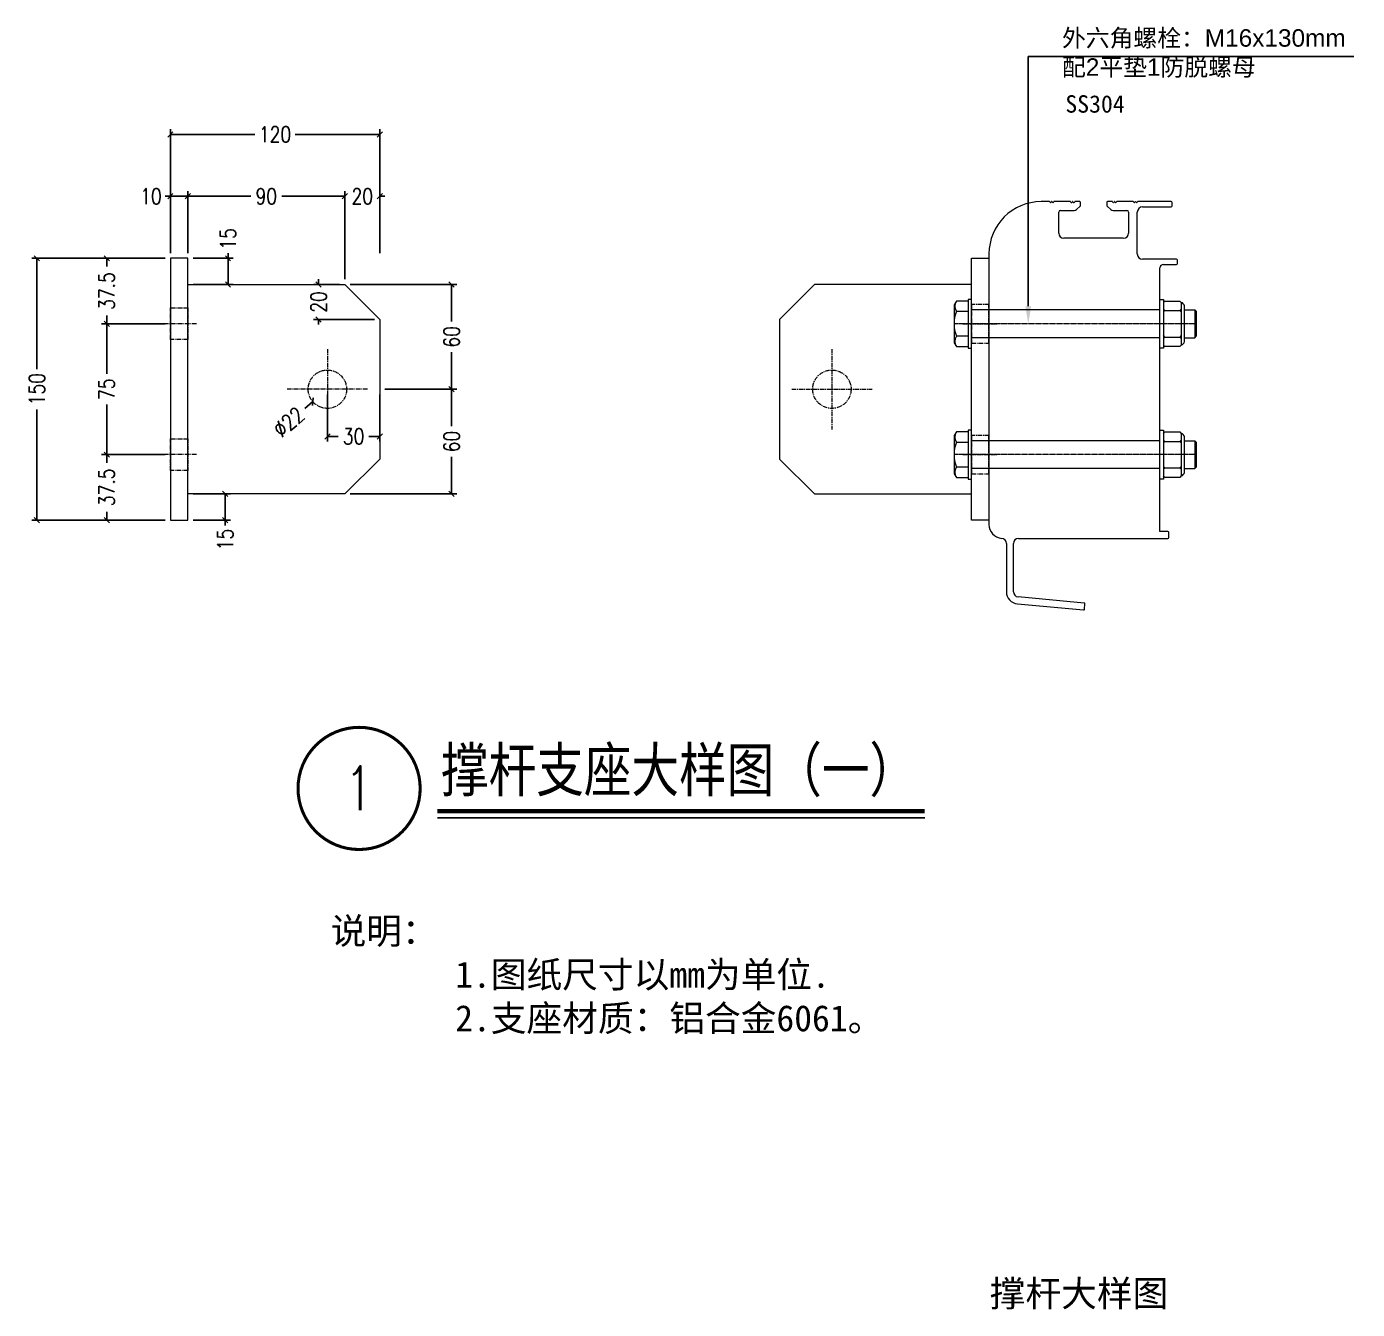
# Model space of a CAD drawing. Header units: millimetres. Extents: x 11827 to 862553, y 15071 to 134256.
# Drawn here: x 854860 to 855623, y 99327 to 100062 of the extents above; entities that cross this region are included whole.
import ezdxf
from ezdxf import colors
from ezdxf.entities.mleader import LeaderData, LeaderLine
from ezdxf.enums import TextEntityAlignment as Align
from ezdxf.math import Vec2, Vec3

# ---------------------------------------------------------------- set-up
doc = ezdxf.new("R2010")
doc.units = ezdxf.units.MM
doc.set_wipeout_variables(frame=1)
doc.linetypes.add('CENTER', pattern=[2, 1.25, -0.25, 0.25, -0.25])
doc.layers.add('00打印图框', color=255, linetype='Continuous')
for name, color, linetype, lineweight in [('PO', 252, 'Continuous', 18), ('主梁', 51, 'Continuous', 9), ('图框', 7, 'Continuous', 13), ('型材', 7, 'Continuous', 15), ('结构', 52, 'Continuous', 18)]:
    doc.layers.add(name, color=color, linetype=linetype, lineweight=lineweight)
doc.styles.add('Arial', font='')
doc.styles.add('HZTXT', font='txtw.shx', dxfattribs={"width": 0.8, "bigfont": 'hztxtw.shx'})
doc.styles.get("Standard").update_dxf_attribs({"font": 'arial.ttf'})
doc.styles.add('STANDARD0', font='')
doc.styles.add('工程字体', font='', dxfattribs={"width": 0.8})
doc.styles.get('Arial').set_extended_font_data('STXihei')
doc.styles.get('STANDARD0').set_extended_font_data('STXihei')
doc.styles.get('工程字体').set_extended_font_data('SimSun')
doc.dimstyles.new('DIM-3', dxfattribs={"dimscale": 3, "dimtxt": 3, "dimasz": 1, "dimexe": 1, "dimexo": 1, "dimgap": 1, "dimtad": 0, "dimdec": 1, "dimrnd": 0.0005, "dimzin": 9, "dimdsep": 46, "dimtxsty": 'HZTXT', "dimblk": 'OBLIQUE', "dimcen": 0, "dimclrd": 9, "dimclre": 9, "dimclrt": 2, "dimazin": 2, "dimtfac": 1, "dimtdec": 1, "dimtofl": 0, "dimtmove": 0, "dimatfit": 3, "dimldrblk": 'OBLIQUE', "dimfxl": 1, "dimarcsym": 2})

# ---------------------------------------------------------------- blocks, each defined once
blk = doc.blocks.new('_Oblique')
at = {"color": 0, "linetype": 'ByBlock', "lineweight": -2}
blk.add_line((-0.5, -0.5), (0.5, 0.5), dxfattribs=at)
blk = doc.blocks.new('*D955')
at = {"color": 9, "lineweight": -2, "transparency": 16777216}
for p, q in [((854939.35, 99929.28), (854862.88, 99929.28)), ((854865.88, 99929.28), (854865.88, 99865.86)), ((854865.88, 99779.28), (854865.88, 99842.71)), ((854939.35, 99779.28), (854862.88, 99779.28))]:
    blk.add_line(p, q, dxfattribs=at)
at = {"layer": 'Defpoints', "color": 0, "transparency": 16777216}
for p in [(854942.35, 99929.28), (854865.88, 99779.28), (854942.35, 99779.28)]:
    blk.add_point(p, dxfattribs=at)
at = {"color": 9, "lineweight": -2, "transparency": 16777216, "xscale": 3, "yscale": 3, "zscale": 3}
for p, rotation in [((854865.88, 99929.28), 90), ((854865.88, 99779.28), 270)]:
    blk.add_blockref('_Oblique', p, dxfattribs=dict(at, rotation=rotation))
at = {"color": 2, "transparency": 16777216, "insert": (854865.88, 99854.28), "char_height": 9, "attachment_point": 5, "rotation": 90, "style": 'HZTXT'}
blk.add_mtext('150', dxfattribs=at)
blk = doc.blocks.new('*D956')
at = {"color": 9, "lineweight": -2, "transparency": 16777216}
for p, q in [((854939.35, 99929.28), (854902.91, 99929.28)), ((854905.91, 99929.28), (854905.91, 99924.51)), ((854905.91, 99891.78), (854905.91, 99896.56)), ((854939.35, 99891.78), (854902.91, 99891.78))]:
    blk.add_line(p, q, dxfattribs=at)
at = {"layer": 'Defpoints', "color": 0, "transparency": 16777216}
for p in [(854942.35, 99929.28), (854905.91, 99891.78), (854942.35, 99891.78)]:
    blk.add_point(p, dxfattribs=at)
at = {"color": 9, "lineweight": -2, "transparency": 16777216, "xscale": 3, "yscale": 3, "zscale": 3}
for p, rotation in [((854905.91, 99929.28), 90), ((854905.91, 99891.78), 270)]:
    blk.add_blockref('_Oblique', p, dxfattribs=dict(at, rotation=rotation))
at = {"color": 2, "transparency": 16777216, "insert": (854905.91, 99910.53), "char_height": 9, "attachment_point": 5, "rotation": 90, "style": 'HZTXT'}
blk.add_mtext('37.5', dxfattribs=at)
blk = doc.blocks.new('*D957')
at = {"color": 9, "lineweight": -2, "transparency": 16777216}
for p, q in [((854939.35, 99891.78), (854902.91, 99891.78)), ((854905.91, 99891.78), (854905.91, 99863.11)), ((854905.91, 99816.78), (854905.91, 99845.46)), ((854939.35, 99816.78), (854902.91, 99816.78))]:
    blk.add_line(p, q, dxfattribs=at)
at = {"layer": 'Defpoints', "color": 0, "transparency": 16777216}
for p in [(854942.35, 99891.78), (854905.91, 99816.78), (854942.35, 99816.78)]:
    blk.add_point(p, dxfattribs=at)
at = {"color": 9, "lineweight": -2, "transparency": 16777216, "xscale": 3, "yscale": 3, "zscale": 3}
for p, rotation in [((854905.91, 99891.78), 90), ((854905.91, 99816.78), 270)]:
    blk.add_blockref('_Oblique', p, dxfattribs=dict(at, rotation=rotation))
at = {"color": 2, "transparency": 16777216, "insert": (854905.91, 99854.28), "char_height": 9, "attachment_point": 5, "rotation": 90, "style": 'HZTXT'}
blk.add_mtext('75', dxfattribs=at)
blk = doc.blocks.new('*D958')
at = {"color": 9, "lineweight": -2, "transparency": 16777216}
for p, q in [((854939.35, 99816.78), (854902.91, 99816.78)), ((854905.91, 99816.78), (854905.91, 99812.01)), ((854939.35, 99779.28), (854902.91, 99779.28)), ((854905.91, 99779.28), (854905.91, 99784.06))]:
    blk.add_line(p, q, dxfattribs=at)
at = {"layer": 'Defpoints', "color": 0, "transparency": 16777216}
for p in [(854905.91, 99816.78), (854942.35, 99816.78), (854942.35, 99779.28)]:
    blk.add_point(p, dxfattribs=at)
at = {"color": 9, "lineweight": -2, "transparency": 16777216, "xscale": 3, "yscale": 3, "zscale": 3}
for p, rotation in [((854905.91, 99816.78), 90), ((854905.91, 99779.28), 270)]:
    blk.add_blockref('_Oblique', p, dxfattribs=dict(at, rotation=rotation))
at = {"color": 2, "transparency": 16777216, "insert": (854905.91, 99798.03), "char_height": 9, "attachment_point": 5, "rotation": 90, "style": 'HZTXT'}
blk.add_mtext('37.5', dxfattribs=at)
blk = doc.blocks.new('*D961')
at = {"color": 9, "lineweight": -2, "transparency": 16777216}
for p, q in [((855032.35, 99851.28), (855032.35, 99824.24)), ((855062.35, 99851.28), (855062.35, 99824.24)), ((855032.35, 99827.24), (855038.52, 99827.24)), ((855062.35, 99827.24), (855056.18, 99827.24))]:
    blk.add_line(p, q, dxfattribs=at)
at = {"layer": 'Defpoints', "color": 0, "transparency": 16777216}
for p in [(855032.35, 99854.28), (855062.35, 99854.28), (855062.35, 99827.24)]:
    blk.add_point(p, dxfattribs=at)
at = {"color": 9, "lineweight": -2, "transparency": 16777216, "xscale": 3, "yscale": 3, "zscale": 3, "rotation": 180}
blk.add_blockref('_Oblique', (855032.35, 99827.24), dxfattribs=at)
at = {"color": 9, "lineweight": -2, "transparency": 16777216, "xscale": 3, "yscale": 3, "zscale": 3}
blk.add_blockref('_Oblique', (855062.35, 99827.24), dxfattribs=at)
at = {"color": 2, "transparency": 16777216, "insert": (855047.35, 99827.24), "char_height": 9, "attachment_point": 5, "style": 'HZTXT'}
blk.add_mtext('30', dxfattribs=at)
blk = doc.blocks.new('*D962')
at = {"color": 9, "lineweight": -2, "transparency": 16777216}
for p, q in [((854952.35, 99932.28), (854952.35, 99967.86)), ((854952.35, 99964.86), (854988.52, 99964.86)), ((855042.35, 99964.86), (855006.18, 99964.86)), ((855042.35, 99917.28), (855042.35, 99967.86))]:
    blk.add_line(p, q, dxfattribs=at)
at = {"layer": 'Defpoints', "color": 0, "transparency": 16777216}
for p in [(855042.35, 99964.86), (854952.35, 99929.28), (855042.35, 99914.28)]:
    blk.add_point(p, dxfattribs=at)
at = {"color": 9, "lineweight": -2, "transparency": 16777216, "xscale": 3, "yscale": 3, "zscale": 3, "rotation": 180}
blk.add_blockref('_Oblique', (854952.35, 99964.86), dxfattribs=at)
at = {"color": 9, "lineweight": -2, "transparency": 16777216, "xscale": 3, "yscale": 3, "zscale": 3}
blk.add_blockref('_Oblique', (855042.35, 99964.86), dxfattribs=at)
at = {"color": 2, "transparency": 16777216, "insert": (854997.35, 99964.86), "char_height": 9, "attachment_point": 5, "style": 'HZTXT'}
blk.add_mtext('90', dxfattribs=at)
blk = doc.blocks.new('*D963')
at = {"color": 9, "lineweight": -2, "transparency": 16777216}
for p, q in [((855045.35, 99914.28), (855106.54, 99914.28)), ((855103.54, 99914.28), (855103.54, 99893.11)), ((855103.54, 99854.28), (855103.54, 99875.46)), ((855065.35, 99854.28), (855106.54, 99854.28))]:
    blk.add_line(p, q, dxfattribs=at)
at = {"layer": 'Defpoints', "color": 0, "transparency": 16777216}
for p in [(855042.35, 99914.28), (855103.54, 99914.28), (855062.35, 99854.28)]:
    blk.add_point(p, dxfattribs=at)
at = {"color": 9, "lineweight": -2, "transparency": 16777216, "xscale": 3, "yscale": 3, "zscale": 3}
for p, rotation in [((855103.54, 99914.28), 90), ((855103.54, 99854.28), 270)]:
    blk.add_blockref('_Oblique', p, dxfattribs=dict(at, rotation=rotation))
at = {"color": 2, "transparency": 16777216, "insert": (855103.54, 99884.28), "char_height": 9, "attachment_point": 5, "rotation": 90, "style": 'HZTXT'}
blk.add_mtext('60', dxfattribs=at)
blk = doc.blocks.new('*D964')
at = {"color": 9, "lineweight": -2, "transparency": 16777216}
for p, q in [((855065.35, 99854.28), (855106.54, 99854.28)), ((855103.54, 99854.28), (855103.54, 99833.11)), ((855103.54, 99794.28), (855103.54, 99815.46)), ((855045.35, 99794.28), (855106.54, 99794.28))]:
    blk.add_line(p, q, dxfattribs=at)
at = {"layer": 'Defpoints', "color": 0, "transparency": 16777216}
for p in [(855062.35, 99854.28), (855042.35, 99794.28), (855103.54, 99794.28)]:
    blk.add_point(p, dxfattribs=at)
at = {"color": 9, "lineweight": -2, "transparency": 16777216, "xscale": 3, "yscale": 3, "zscale": 3}
for p, rotation in [((855103.54, 99854.28), 90), ((855103.54, 99794.28), 270)]:
    blk.add_blockref('_Oblique', p, dxfattribs=dict(at, rotation=rotation))
at = {"color": 2, "transparency": 16777216, "insert": (855103.54, 99824.28), "char_height": 9, "attachment_point": 5, "rotation": 90, "style": 'HZTXT'}
blk.add_mtext('60', dxfattribs=at)
blk = doc.blocks.new('*D965')
at = {"color": 9, "lineweight": -2, "transparency": 16777216}
for p, q in [((854942.35, 99932.28), (854942.35, 100003.28)), ((854942.35, 100000.28), (854990.78, 100000.28)), ((855062.35, 100000.28), (855013.92, 100000.28)), ((855062.35, 99932.28), (855062.35, 100003.28))]:
    blk.add_line(p, q, dxfattribs=at)
at = {"layer": 'Defpoints', "color": 0, "transparency": 16777216}
for p in [(855062.35, 100000.28), (854942.35, 99929.28), (855062.35, 99929.28)]:
    blk.add_point(p, dxfattribs=at)
at = {"color": 9, "lineweight": -2, "transparency": 16777216, "xscale": 3, "yscale": 3, "zscale": 3, "rotation": 180}
blk.add_blockref('_Oblique', (854942.35, 100000.28), dxfattribs=at)
at = {"color": 9, "lineweight": -2, "transparency": 16777216, "xscale": 3, "yscale": 3, "zscale": 3}
blk.add_blockref('_Oblique', (855062.35, 100000.28), dxfattribs=at)
at = {"color": 2, "transparency": 16777216, "insert": (855002.35, 100000.28), "char_height": 9, "attachment_point": 5, "style": 'HZTXT'}
blk.add_mtext('120', dxfattribs=at)
blk = doc.blocks.new('*D971')
at = {"color": 9, "lineweight": -2, "transparency": 16777216}
for p, q in [((855027.3, 99914.28), (855027.3, 99917.28)), ((855039.35, 99914.28), (855024.3, 99914.28)), ((855059.35, 99894.28), (855024.3, 99894.28)), ((855027.3, 99894.28), (855027.3, 99891.28))]:
    blk.add_line(p, q, dxfattribs=at)
at = {"layer": 'Defpoints', "color": 0, "transparency": 16777216}
for p in [(855027.3, 99914.28), (855042.35, 99914.28), (855062.35, 99894.28)]:
    blk.add_point(p, dxfattribs=at)
at = {"color": 9, "lineweight": -2, "transparency": 16777216, "xscale": 3, "yscale": 3, "zscale": 3}
for p, rotation in [((855027.3, 99914.28), 270), ((855027.3, 99894.28), 90)]:
    blk.add_blockref('_Oblique', p, dxfattribs=dict(at, rotation=rotation))
at = {"color": 2, "transparency": 16777216, "insert": (855027.3, 99904.28), "char_height": 9, "attachment_point": 5, "rotation": 90, "style": 'HZTXT'}
blk.add_mtext('20', dxfattribs=at)
blk = doc.blocks.new('*D1009')
at = {"color": 9, "lineweight": -2, "transparency": 16777216}
for p, q in [((854975.41, 99929.28), (854975.41, 99932.28)), ((854955.35, 99929.28), (854978.41, 99929.28)), ((854975.41, 99914.28), (854975.41, 99929.28)), ((854955.35, 99914.28), (854978.41, 99914.28))]:
    blk.add_line(p, q, dxfattribs=at)
at = {"layer": 'Defpoints', "color": 0, "transparency": 16777216}
for p in [(854952.35, 99929.28), (854975.41, 99929.28), (854952.35, 99914.28)]:
    blk.add_point(p, dxfattribs=at)
at = {"color": 9, "lineweight": -2, "transparency": 16777216, "xscale": 3, "yscale": 3, "zscale": 3}
for p, rotation in [((854975.41, 99929.28), 90), ((854975.41, 99914.28), 270)]:
    blk.add_blockref('_Oblique', p, dxfattribs=dict(at, rotation=rotation))
at = {"color": 2, "transparency": 16777216, "insert": (854975.41, 99940.43), "char_height": 9, "attachment_point": 5, "rotation": 90, "style": 'HZTXT'}
blk.add_mtext('15', dxfattribs=at)
blk = doc.blocks.new('*D1010')
at = {"color": 9, "lineweight": -2, "transparency": 16777216}
for p, q in [((854955.35, 99794.28), (854976.83, 99794.28)), ((854973.83, 99794.28), (854973.83, 99779.28)), ((854955.35, 99779.28), (854976.83, 99779.28)), ((854973.83, 99779.28), (854973.83, 99776.28))]:
    blk.add_line(p, q, dxfattribs=at)
at = {"layer": 'Defpoints', "color": 0, "transparency": 16777216}
for p in [(854952.35, 99794.28), (854952.35, 99779.28), (854973.83, 99779.28)]:
    blk.add_point(p, dxfattribs=at)
at = {"color": 9, "lineweight": -2, "transparency": 16777216, "xscale": 3, "yscale": 3, "zscale": 3}
for p, rotation in [((854973.83, 99794.28), 90), ((854973.83, 99779.28), 270)]:
    blk.add_blockref('_Oblique', p, dxfattribs=dict(at, rotation=rotation))
at = {"color": 2, "transparency": 16777216, "insert": (854973.83, 99768.14), "char_height": 9, "attachment_point": 5, "rotation": 90, "style": 'HZTXT'}
blk.add_mtext('15', dxfattribs=at)
blk = doc.blocks.new('*D988')
at = {"color": 9, "lineweight": -2, "transparency": 16777216}
for p, q in [((855042.35, 99964.86), (855039.35, 99964.86)), ((855042.35, 99917.28), (855042.35, 99967.86)), ((855062.35, 99932.28), (855062.35, 99967.86)), ((855062.35, 99964.86), (855065.35, 99964.86))]:
    blk.add_line(p, q, dxfattribs=at)
at = {"layer": 'Defpoints', "color": 0, "transparency": 16777216}
for p in [(855062.35, 99964.86), (855062.35, 99929.28), (855042.35, 99914.28)]:
    blk.add_point(p, dxfattribs=at)
at = {"color": 9, "lineweight": -2, "transparency": 16777216, "xscale": 3, "yscale": 3, "zscale": 3}
blk.add_blockref('_Oblique', (855042.35, 99964.86), dxfattribs=at)
at = {"color": 9, "lineweight": -2, "transparency": 16777216, "xscale": 3, "yscale": 3, "zscale": 3, "rotation": 180}
blk.add_blockref('_Oblique', (855062.35, 99964.86), dxfattribs=at)
at = {"color": 2, "transparency": 16777216, "insert": (855052.35, 99964.86), "char_height": 9, "attachment_point": 5, "style": 'HZTXT'}
blk.add_mtext('20', dxfattribs=at)
blk = doc.blocks.new('单槽主梁')
at = {"layer": '主梁', "color": 3, "linetype": 'ByBlock'}
for p, q in [((34.67, 0), (30, 0)), ((35.19, -0.44), (34.81, -0.06)), ((35.86, -0.06), (35.48, -0.44)), ((36.52, -0.44), (36.14, -0.06)), ((37.19, -0.06), (36.81, -0.44)), ((46.67, 0), (37.33, 0)), ((40, -18), (40, -6)), ((41, -5), (48.85, -5)), ((47.19, -0.44), (46.81, -0.06)), ((47.86, -0.06), (47.48, -0.44)), ((48.52, -0.44), (48.14, -0.06)), ((49.19, -0.06), (48.81, -0.44)), ((52, 0), (49.33, 0)), ((50.16, -4.52), (52.33, -2.65)), ((52.5, -2.27), (52.5, -0.5)), ((67.5, -0.5), (67.5, -2.27)), ((67.67, -2.65), (69.84, -4.52)), ((70.67, 0), (68, 0)), ((71.19, -0.44), (70.81, -0.06)), ((71.15, -5), (79, -5)), ((71.86, -0.06), (71.48, -0.44)), ((72.52, -0.44), (72.14, -0.06)), ((73.19, -0.06), (72.81, -0.44)), ((82.67, 0), (73.33, 0)), ((80, -6), (80, -18)), ((83.19, -0.44), (82.81, -0.06)), ((83.86, -0.06), (83.48, -0.44)), ((84.52, -0.44), (84.14, -0.06)), ((85.19, -0.06), (84.81, -0.44)), ((85, -30), (85, -6)), ((104.5, 0), (85.33, 0)), ((88, -3), (104.5, -3)), ((105, -2.5), (105, -0.5)), ((77, -21), (43, -21)), ((0, -30), (0, -185)), ((107.5, -33), (88, -33)), ((98, -188.42), (98, -38)), ((100, -36), (107.5, -36)), ((108, -35.5), (108, -33.5)), ((97.84, -188.66), (97.94, -188.56)), ((102.5, -189), (97.98, -189)), ((103, -192.5), (103, -189.5)), ((10, -195.95), (10, -223.52)), ((14, -223.52), (14, -196)), ((17, -193), (102.5, -193)), ((54.55, -230), (16.72, -226.5)), ((16.36, -230.49), (54.23, -233.99)), ((54.78, -233.53), (55, -230.54))]:
    blk.add_line(p, q, dxfattribs=at)
for centre, radius, start, end in [((30, -30), 30, 90, 180), ((34.67, -0.2), 0.2, 44.99999, 90), ((35.33, -0.3), 0.2, 224.99999, 315), ((36, -0.2), 0.2, 44.99999, 135.00001), ((36.67, -0.3), 0.2, 224.99999, 315), ((37.33, -0.2), 0.2, 90, 135.00001), ((41, -6), 1, 90, 180), ((46.67, -0.2), 0.2, 44.99999, 90), ((47.33, -0.3), 0.2, 224.99999, 315), ((48, -0.2), 0.2, 44.99999, 135.00001), ((48.67, -0.3), 0.2, 224.99999, 315), ((48.85, -3), 2, 270, 310.69887), ((49.33, -0.2), 0.2, 90, 135.00001), ((52, -0.5), 0.5, 0, 90), ((52, -2.27), 0.5, 310.69887, 0), ((68, -0.5), 0.5, 90, 180), ((68, -2.27), 0.5, 180, 229.30113), ((71.15, -3), 2, 229.30113, 270), ((70.67, -0.2), 0.2, 44.99999, 90), ((71.33, -0.3), 0.2, 224.99999, 315), ((72, -0.2), 0.2, 44.99999, 135.00001), ((72.67, -0.3), 0.2, 224.99999, 315), ((73.33, -0.2), 0.2, 90, 135.00001), ((79, -6), 1, 0, 90), ((82.67, -0.2), 0.2, 44.99999, 90), ((83.33, -0.3), 0.2, 224.99999, 315), ((84, -0.2), 0.2, 44.99999, 135.00001), ((84.67, -0.3), 0.2, 224.99999, 315), ((88, -6), 3, 90, 180), ((85.33, -0.2), 0.2, 90, 135.00001), ((104.5, -0.5), 0.5, 360, 90), ((104.5, -2.5), 0.5, 270, 0), ((43, -18), 3, 180, 270), ((77, -18), 3, 270, 360), ((88, -30), 3, 180, 270), ((100, -38), 2, 90, 180), ((107.5, -33.5), 0.5, 0, 90), ((107.5, -35.5), 0.5, 270, 0), ((8, -185), 8, 180, 264.78409), ((97.98, -188.8), 0.2, 135, 270), ((97.8, -188.42), 0.2, 315, 0), ((102.5, -189.5), 0.5, 0, 90), ((7, -195.95), 3, 0, 84.78409), ((17, -196), 3, 90, 180), ((102.5, -192.5), 0.5, 270, 360), ((17, -223.52), 7, 180, 264.71645), ((17, -223.52), 3, 180, 264.71577), ((54.28, -233.49), 0.5, 264.71645, 355.71085), ((54.5, -230.5), 0.5, 355.71085, 84.71577)]:
    blk.add_arc(centre, radius, start, end, dxfattribs=at)
blk = doc.blocks.new('*U1015')
blk.add_line((0, 0), (55.86, 0))
at = {"const_width": 0.5}
blk.add_lwpolyline([(0, 0.75), (55.86, 0.75)], dxfattribs=at)
at = {"style": '工程字体', "width": 0.8}
blk.add_attdef('图名标注', (0.42, 3), '', height=5, dxfattribs=at)
at = {"style": '工程字体', "width": 0.8, "flags": 8}
blk.add_attdef('1:1', (57.86, 0), '', height=3, dxfattribs=at)
at = {"color": 6}
blk.add_wipeout([(-11.72, 9.81), (-11.13, 10.04), (-10.53, 10.2), (-9.91, 10.31), (-9.29, 10.37), (-8.66, 10.37), (-8.03, 10.31), (-7.41, 10.2), (-6.81, 10.04), (-6.22, 9.81), (-5.65, 9.54), (-5.12, 9.22), (-4.61, 8.85), (-4.13, 8.44), (-3.7, 7.98), (-3.31, 7.49), (-2.96, 6.97), (-2.67, 6.42), (-2.42, 5.84), (-2.22, 5.24), (-2.08, 4.63), (-2, 4.01), (-1.97, 3.38), (-2, 2.75), (-2, 2.75), (-2.08, 2.13), (-2.22, 1.52), (-2.42, 0.92), (-2.67, 0.34), (-2.96, -0.21), (-3.31, -0.74), (-3.7, -1.23), (-4.13, -1.68), (-4.61, -2.09), (-5.12, -2.46), (-5.65, -2.79), (-6.22, -3.06), (-6.81, -3.28), (-7.41, -3.45), (-8.03, -3.56), (-8.66, -3.62), (-9.29, -3.62), (-9.91, -3.56), (-10.53, -3.45), (-11.13, -3.28), (-11.72, -3.06), (-11.72, -3.06), (-12.29, -2.79), (-12.83, -2.46), (-13.34, -2.09), (-13.81, -1.68), (-14.24, -1.23), (-14.63, -0.74), (-14.98, -0.21), (-15.28, 0.34), (-15.53, 0.92), (-15.72, 1.52), (-15.86, 2.13), (-15.94, 2.75), (-15.97, 3.38), (-15.94, 4.01), (-15.86, 4.63), (-15.72, 5.24), (-15.53, 5.84), (-15.28, 6.42), (-14.98, 6.97), (-14.63, 7.49), (-14.24, 7.98), (-13.81, 8.44), (-13.34, 8.85), (-12.83, 9.22), (-12.29, 9.54)], dxfattribs=at)
at = {"color": 6, "lineweight": -3, "const_width": 0.35}
blk.add_lwpolyline([(-15.97, 3.36, 1), (-1.97, 3.36, 1)], format="xyb", close=True, dxfattribs=at)
at = {"style": 'HZTXT', "width": 0.766, "flags": 8}
blk.add_attdef('2', text='', height=5, dxfattribs=at).set_placement((-9, 3.38), align=Align.MIDDLE)
blk = doc.blocks.new('*D1281')
at = {"color": 9, "lineweight": -2, "transparency": 16777216}
for p, q in [((854942.35, 99964.86), (854939.35, 99964.86)), ((854942.35, 99932.28), (854942.35, 99967.86)), ((854952.35, 99964.86), (854942.35, 99964.86)), ((854952.35, 99932.28), (854952.35, 99967.86))]:
    blk.add_line(p, q, dxfattribs=at)
at = {"layer": 'Defpoints', "color": 0, "transparency": 16777216}
for p in [(854942.35, 99964.86), (854942.35, 99929.28), (854952.35, 99929.28)]:
    blk.add_point(p, dxfattribs=at)
at = {"color": 9, "lineweight": -2, "transparency": 16777216, "xscale": 3, "yscale": 3, "zscale": 3, "rotation": 180}
blk.add_blockref('_Oblique', (854942.35, 99964.86), dxfattribs=at)
at = {"color": 9, "lineweight": -2, "transparency": 16777216, "xscale": 3, "yscale": 3, "zscale": 3}
blk.add_blockref('_Oblique', (854952.35, 99964.86), dxfattribs=at)
at = {"color": 2, "transparency": 16777216, "insert": (854931.21, 99964.86), "char_height": 9, "attachment_point": 5, "style": 'HZTXT'}
blk.add_mtext('10', dxfattribs=at)
blk = doc.blocks.new('*D1282')
at = {"color": 9, "lineweight": -2, "transparency": 16777216}
blk.add_line((855019.4, 99843.27), (855023.97, 99847.16), dxfattribs=at)
at = {"layer": 'Defpoints', "color": 0, "transparency": 16777216}
for p in [(855040.73, 99861.41), (855023.97, 99847.16)]:
    blk.add_point(p, dxfattribs=at)
at = {"color": 9, "lineweight": -2, "transparency": 16777216, "xscale": 3, "yscale": 3, "zscale": 3, "rotation": 40.38181482673508}
blk.add_blockref('_Oblique', (855023.97, 99847.16), dxfattribs=at)
at = {"color": 2, "transparency": 16777216, "insert": (855010.2, 99835.44), "char_height": 9, "attachment_point": 5, "rotation": 40.38181, "style": 'HZTXT'}
blk.add_mtext('∅22', dxfattribs=at)

msp = doc.modelspace()

# ---------------------------------------------------------------- linework, layer by layer
at = {"layer": 'PO', "color": 1, "linetype": 'CENTER', "ltscale": 2}
for points in [[(854942.35, 99882.74), (854942.35, 99900.82), (854952.35, 99900.82), (854952.35, 99882.74)], [(855411.48, 99880.74), (855411.48, 99902.82), (855401.48, 99902.82), (855401.48, 99880.74)], [(854942.35, 99807.74), (854942.35, 99825.82), (854952.35, 99825.82), (854952.35, 99807.74)], [(855411.48, 99805.74), (855411.48, 99827.82), (855401.48, 99827.82), (855401.48, 99805.74)]]:
    msp.add_lwpolyline(points, close=True, dxfattribs=at)
for points in [[(854957.35, 99891.78), (854949.35, 99891.78), (854937.35, 99891.78)], [(855396.48, 99891.78), (855404.48, 99891.78), (855416.48, 99891.78)], [(855032.35, 99877.28), (855032.35, 99831.28)], [(855321.48, 99877.28), (855321.48, 99831.28)], [(855055.35, 99854.28), (855009.35, 99854.28)], [(855298.48, 99854.28), (855344.48, 99854.28)], [(854957.35, 99816.78), (854949.35, 99816.78), (854937.35, 99816.78)], [(855396.48, 99816.78), (855404.48, 99816.78), (855416.48, 99816.78)]]:
    msp.add_lwpolyline(points, dxfattribs=at)
for centre in [(855032.35, 99854.28), (855321.48, 99854.28)]:
    msp.add_circle(centre, 11, dxfattribs=at)
at = {"layer": '结构', "color": 252, "linetype": 'Continuous', "lineweight": 15}
for p, q in [((855399.48, 99905.78), (855399.48, 99877.78)), ((855509.48, 99899.78), (855401.48, 99899.78)), ((855512.28, 99899.38), (855520.91, 99899.38)), ((855399.48, 99884.62), (855392.87, 99884.62)), ((855399.48, 99877.78), (855401.48, 99877.78)), ((855509.48, 99883.78), (855401.48, 99883.78)), ((855512.28, 99884.18), (855520.91, 99884.18)), ((855399.48, 99830.78), (855399.48, 99802.78)), ((855509.48, 99824.78), (855401.48, 99824.78)), ((855512.28, 99824.38), (855520.91, 99824.38)), ((855399.48, 99809.62), (855392.87, 99809.62)), ((855509.48, 99808.78), (855401.48, 99808.78)), ((855512.28, 99809.18), (855520.91, 99809.18)), ((855399.48, 99802.78), (855401.48, 99802.78))]:
    msp.add_line(p, q, dxfattribs=at)
at = {"layer": '结构', "color": 252}
for p, q in [((855523.48, 99881.58), (855523.48, 99901.98)), ((855523.48, 99899.78), (855529.48, 99899.78)), ((855523.48, 99883.78), (855529.48, 99883.78)), ((855523.48, 99806.58), (855523.48, 99826.98)), ((855523.48, 99824.78), (855529.48, 99824.78)), ((855523.48, 99808.78), (855529.48, 99808.78))]:
    msp.add_line(p, q, dxfattribs=at)
at = {"layer": '结构', "color": 252, "linetype": 'CENTER', "ltscale": 0.501624}
for p, q in [((855530.48, 99891.78), (855391.48, 99891.78)), ((855530.48, 99816.78), (855391.48, 99816.78))]:
    msp.add_line(p, q, dxfattribs=at)
at = {"layer": '结构'}
for points in [[(854942.35, 99779.28), (854952.35, 99779.28), (854952.35, 99929.28), (854942.35, 99929.28)], [(855411.48, 99779.28), (855401.48, 99779.28), (855401.48, 99929.28), (855411.48, 99929.28)]]:
    msp.add_lwpolyline(points, close=True, dxfattribs=at)
for points in [[(854952.35, 99914.28), (855042.35, 99914.28), (855062.35, 99894.28), (855062.35, 99814.28), (855042.35, 99794.28), (854952.35, 99794.28)], [(855401.48, 99914.28), (855311.48, 99914.28), (855291.48, 99894.28), (855291.48, 99814.28), (855311.48, 99794.28), (855401.48, 99794.28)]]:
    msp.add_lwpolyline(points, dxfattribs=at)
at = {"layer": '结构', "color": 252, "linetype": 'Continuous', "lineweight": 15}
for points in [[(855399.48, 99904.78), (855392.87, 99904.78), (855391.48, 99902.69), (855391.48, 99880.88), (855392.87, 99878.78), (855399.48, 99878.78)], [(855401.48, 99877.78), (855401.48, 99905.78), (855399.48, 99905.78)], [(855511.48, 99903.98), (855512.28, 99904.78), (855520.91, 99904.78), (855521.71, 99903.98), (855521.71, 99879.58), (855520.91, 99878.78), (855512.28, 99878.78), (855511.48, 99879.58)], [(855511.48, 99900.18), (855512.28, 99899.38), (855511.48, 99898.58)], [(855521.71, 99898.58), (855520.91, 99899.38), (855521.71, 99900.18)], [(855511.48, 99883.38), (855512.28, 99884.18), (855511.48, 99884.98)], [(855521.71, 99884.98), (855520.91, 99884.18), (855521.71, 99883.38)], [(855399.48, 99829.78), (855392.87, 99829.78), (855391.48, 99827.69), (855391.48, 99805.88), (855392.87, 99803.78), (855399.48, 99803.78)], [(855401.48, 99802.78), (855401.48, 99830.78), (855399.48, 99830.78)], [(855511.48, 99828.98), (855512.28, 99829.78), (855520.91, 99829.78), (855521.71, 99828.98), (855521.71, 99804.58), (855520.91, 99803.78), (855512.28, 99803.78), (855511.48, 99804.58)], [(855511.48, 99825.18), (855512.28, 99824.38), (855511.48, 99823.58)], [(855521.71, 99823.58), (855520.91, 99824.38), (855521.71, 99825.18)], [(855511.48, 99808.38), (855512.28, 99809.18), (855511.48, 99809.98)], [(855521.71, 99809.98), (855520.91, 99809.18), (855521.71, 99808.38)]]:
    msp.add_lwpolyline(points, dxfattribs=at)
for points in [[(855392.87, 99904.78, 0.310969), (855392.87, 99898.94), (855399.48, 99898.94)], [(855392.87, 99829.78, 0.310969), (855392.87, 99823.94), (855399.48, 99823.94)]]:
    msp.add_lwpolyline(points, format="xyb", dxfattribs=at)
at = {"layer": '结构', "color": 252}
for points in [[(855511.48, 99877.78), (855509.48, 99877.78), (855509.48, 99905.78), (855511.48, 99905.78), (855511.48, 99877.78)], [(855511.48, 99802.78), (855509.48, 99802.78), (855509.48, 99830.78), (855511.48, 99830.78), (855511.48, 99802.78)]]:
    msp.add_lwpolyline(points, dxfattribs=at)
for points in [[(855530.48, 99884.78), (855530.48, 99898.78), (855529.48, 99899.78), (855529.48, 99883.78)], [(855530.48, 99809.78), (855530.48, 99823.78), (855529.48, 99824.78), (855529.48, 99808.78)]]:
    msp.add_lwpolyline(points, close=True, dxfattribs=at)
for centre, start, end in [((855520.97, 99901.55), 9.86491, 73.04793), ((855520.97, 99882.02), 286.95182, 350.13484), ((855520.97, 99826.55), 9.86491, 73.04793), ((855520.97, 99807.02), 286.95182, 350.13484)]:
    msp.add_arc(centre, 2.55, start, end, dxfattribs=at)
at = {"layer": '结构', "color": 252, "linetype": 'Continuous', "lineweight": 15}
for centre, radius, start, end in [((855410.54, 99891.78), 19.06, 157.93543, 202.06457), ((855397.11, 99881.7), 5.15, 145.45188, 214.54812), ((855410.54, 99816.78), 19.06, 157.93543, 202.06457), ((855397.11, 99806.7), 5.15, 145.45188, 214.54812)]:
    msp.add_arc(centre, radius, start, end, dxfattribs=at)

# ---------------------------------------------------------------- block references
ref = msp.add_blockref('*U1015', (855095.37, 99608.73), dxfattribs=dict(xscale=5, yscale=5, zscale=5))
ref.add_attrib('2', '1', dxfattribs={"height": 25, "style": 'HZTXT', "width": 0.766}).set_placement((855050.39, 99625.62), align=Align.MIDDLE)
ref.add_attrib('图名标注', '撑杆支座大样图（一）', (855097.47, 99623.73), dxfattribs={"height": 25, "style": '工程字体', "width": 0.8})
at = {"layer": '型材', "color": 2, "lineweight": 100, "transparency": 33554661}
msp.add_blockref('单槽主梁', (855411.48, 99961.78), dxfattribs=at)

# ---------------------------------------------------------------- texts
at = {"char_height": 10, "width": 371.4426, "attachment_point": 1}
for s, insert in [('{\\fSimSun|b0|i0|c134|p2;外六角螺栓：}M16x130mm{\\fSimSun|b0|i0|c134|p2;\\P配}2{\\fSimSun|b0|i0|c134|p2;平垫}1{\\fSimSun|b0|i0|c134|p2;防脱螺母}', (855453.35, 100060.56)), ('{\\fSimSun|b0|i0|c134|p2;SS304}', (855455.27, 100022.75))]:
    msp.add_mtext(s, dxfattribs=dict(at, insert=insert))
at = {"layer": '00打印图框', "color": 6, "insert": (855411.96, 99343.65), "char_height": 15, "width": 138.5719, "attachment_point": 1, "style": 'Arial'}
msp.add_mtext('{\\fSimSun|b0|i0|c134|p2;撑杆大样图}', dxfattribs=at)
at = {"layer": '图框', "insert": (855034.17, 99551.38), "char_height": 15, "attachment_point": 1, "style": 'STANDARD0'}
msp.add_mtext_dynamic_manual_height_columns('说明：\\P       1.图纸尺寸以mm为单位.\\P       2.支座材质：铝合金6061。', width=414.868, gutter_width=3.41, heights=[0], dxfattribs=at)

# ---------------------------------------------------------------- dimensions: what is measured, and where the dimension line sits
for base, p1, p2, picture, middle in [((855062.35, 100000.28), (854942.35, 99929.28), (855062.35, 99929.28), '*D965', (855002.35, 100000.28)), ((854942.35, 99964.86), (854952.35, 99929.28), (854942.35, 99929.28), '*D1281', (854931.21, 99964.86)), ((855042.35, 99964.86), (854952.35, 99929.28), (855042.35, 99914.28), '*D962', (854997.35, 99964.86)), ((855062.35, 99964.86), (855042.35, 99914.28), (855062.35, 99929.28), '*D988', (855052.35, 99964.86)), ((855062.35, 99827.24), (855032.35, 99854.28), (855062.35, 99854.28), '*D961', (855047.35, 99827.24))]:
    dim = msp.add_linear_dim(base=base, p1=p1, p2=p2, dimstyle='DIM-3')
    dim.commit()
    dim.dimension.update_dxf_attribs({"geometry": picture, "text_midpoint": middle})
for base, p1, p2, angle, picture, middle in [((854975.41, 99929.28), (854952.35, 99914.28), (854952.35, 99929.28), 90, '*D1009', (854975.41, 99940.43)), ((854865.88, 99779.28), (854942.35, 99929.28), (854942.35, 99779.28), 90, '*D955', (854865.88, 99854.28)), ((854905.91, 99891.78), (854942.35, 99929.28), (854942.35, 99891.78), 90, '*D956', (854905.91, 99910.53)), ((855027.3, 99914.28), (855062.35, 99894.28), (855042.35, 99914.28), 90, '*D971', (855027.3, 99904.28)), ((855103.54, 99914.28), (855062.35, 99854.28), (855042.35, 99914.28), 90, '*D963', (855103.54, 99884.28)), ((854905.91, 99816.78), (854942.35, 99891.78), (854942.35, 99816.78), 90, '*D957', (854905.91, 99854.28)), ((855103.54, 99794.28), (855062.35, 99854.28), (855042.35, 99794.28), 90, '*D964', (855103.54, 99824.28)), ((854905.91, 99816.78), (854942.35, 99779.28), (854942.35, 99816.78), 270, '*D958', (854905.91, 99798.03)), ((854973.83, 99779.28), (854952.35, 99794.28), (854952.35, 99779.28), 90, '*D1010', (854973.83, 99768.14))]:
    dim = msp.add_linear_dim(base=base, p1=p1, p2=p2, angle=angle, dimstyle='DIM-3')
    dim.commit()
    dim.dimension.update_dxf_attribs({"geometry": picture, "text_midpoint": middle})
dim = msp.add_diameter_dim_2p(p1=(855040.73, 99861.41), p2=(855023.97, 99847.16), dimstyle='DIM-3')
dim.commit()
dim.dimension.update_dxf_attribs({"geometry": '*D1282', "text_midpoint": (855010.2, 99835.44)})

# ---------------------------------------------------------------- leaders
ml = msp.add_multileader_mtext('Standard')
ml.set_content(' ', color=256)
ml.set_leader_properties()
ml.build(insert=Vec2(0, 0))
ml.multileader.update_dxf_attribs({"arrow_head_size": 10})
ctx = ml.context
ctx.base_point, ctx.arrow_head_size, ctx.plane_origin = Vec3(855620.63, 100045), 10, Vec3(855434.01, 99891.78)
notes = []
notes.append((ctx, [(0, (1, 1, 0), (855434.01, 100045), (1, 0), 186.62, [(0, [(855434.01, 99891.78)], 0, [])])]))
ctx.mtext.insert, ctx.mtext.flow_direction = Vec3(855622.63, 100047), 5
for ctx, leaders in notes:
    for number, flags, end, landing, length, lines in leaders:
        leader = LeaderData()
        leader.index, (leader.has_last_leader_line, leader.has_dogleg_vector, leader.attachment_direction) = number, flags
        leader.last_leader_point, leader.dogleg_vector, leader.dogleg_length = Vec3(end), Vec3(landing), length
        for number, points, colour, breaks in lines:
            line = LeaderLine()
            line.index, line.vertices, line.color, line.breaks = number, Vec3.list(points), colors.encode_raw_color(colour), breaks
            leader.lines.append(line)
        ctx.leaders.append(leader)

doc.saveas('drawing.dxf')
